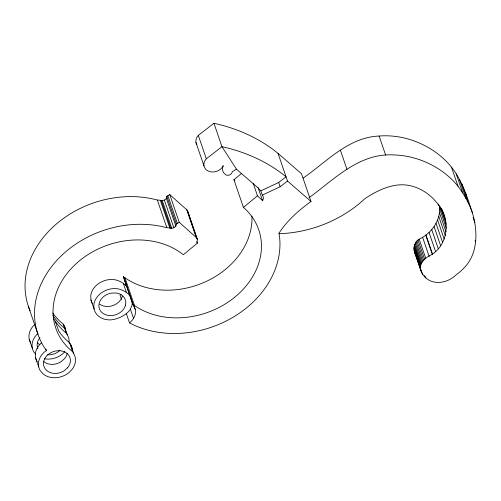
<?xml version="1.0" encoding="UTF-8"?>
<svg xmlns="http://www.w3.org/2000/svg" width="501" height="501" viewBox="0 0 501 501"><rect width="100%" height="100%" fill="white"/><g stroke="black" fill="none" stroke-linecap="round" stroke-linejoin="round"><path stroke-width="0.75" d="M46.449 350.581L44.082 347.099A95.253 76.866 -18.9 0 1 60.815 256.28A95.253 76.866 -18.9 0 1 166.413 227.623L171.711 228.187L173.841 227.811L175.864 226.139L166.382 198.459L166.827 196.367L169.745 194.595L187.412 210.376L197.381 239.584L196.899 242.728L197.375 243.135L183.335 254.758A76.384 61.642 -18.9 0 0 79.171 261.046A76.384 61.642 -18.9 0 0 69.614 349.147L72.676 351.802L73.703 353.506A18.9 15.255 -18.9 0 1 72.257 369.162L69.019 372.537A18.9 15.255 -18.9 0 1 42.861 373.733L40.224 370.627A18.9 15.255 -18.9 0 1 44.902 351.596L46.449 350.581L45.973 349.184M439.571 205.811C441.062 219.977 431.743 233.341 419.162 239.159C414.659 241.845 412.705 247.832 414.797 252.642L421.354 271.805C427.923 285.927 445.809 284.869 455.872 275.062A55.398 44.702 -18.9 0 0 466.456 265.248C478.186 250.826 477.522 229.809 472.399 212.844C467.107 196.699 461.978 179.997 451.057 166.62A110.615 89.266 -18.9 0 0 433.127 150.494C417.302 140.067 398.107 134.487 379.125 136.04C348.483 137.211 326.633 161.867 303.13 178.093M421.354 271.805C417.64 263.388 425.618 257.42 432.294 254.295C446.366 244.914 449.716 225.331 442.433 210.62M132.364 302.153L131.882 305.754L130.379 309.148A16.383 13.22 -18.9 0 1 126.34 313.62L129.508 322.876L132.803 324.573A95.234 76.847 -18.9 0 0 232.865 317.358A95.234 76.847 -18.9 0 0 279.671 237.981L279.019 233.165C287.255 220.409 298.803 210.295 310.996 201.446L301.514 173.766L278.036 153.381A173.647 140.123 -18.9 0 0 248.571 134.932L243.11 132.496A173.647 140.123 -18.9 0 0 213.952 123.277L198.302 135.376A10.283 8.298 -18.9 0 0 196.805 144.689M175.864 226.139L176.308 224.041L166.827 196.367M122.344 296.147L121.875 297.563A13.721 11.072 -18.9 0 1 99.68 304.163M64.879 351.577L62.644 353.906A18.9 15.255 -18.9 0 1 44.401 358.779M60.007 350.337L57.396 352.41A13.721 11.072 -18.9 0 1 47.601 354.771M30.104 310.839A95.253 76.866 -18.9 0 1 55.555 224.711A95.253 76.866 -18.9 0 1 156.938 199.943L162.236 200.506L164.359 200.131L166.382 198.459M124.987 281.199L132.815 304.27L134.456 305.497A76.371 61.629 -18.9 0 0 237.079 295.246A76.371 61.629 -18.9 0 0 244.87 208.666L243.417 207.414L233.942 179.74L241.582 173.421M243.417 207.414L257.458 195.797L253.249 183.397M236.447 169.144L232.276 171.68A4.108 3.313 -18.9 0 1 229.627 174.912L228.725 175.187A4.108 3.313 -18.9 0 1 226.064 174.968L223.934 173.152A10.314 8.323 -18.9 0 1 223.283 165.668A10.283 8.298 -18.9 0 1 214.203 171.912L211.322 171.937A10.283 8.298 -18.9 0 1 206.318 158.798L221.974 146.699A173.647 140.123 -18.9 0 1 286.052 176.803L278.675 182.483L260.852 190.843L257.589 187.499L236.447 169.144L221.974 146.699L213.952 123.277M260.852 190.843L262.311 195.102L280.134 186.741L287.511 181.061L278.036 153.381M309.067 197.72C334.349 179.201 359.399 152.93 393.473 154.922C409.887 155.297 426.007 160.646 439.69 169.657A110.615 89.266 -18.9 0 1 457.62 185.777C463.901 193.975 469.03 203.062 472.399 212.844M176.308 224.041L179.22 222.269L196.887 238.056M126.34 313.62C122.006 316.876 116.501 319.463 110.771 319.889A18.9 15.255 -18.9 0 1 94.063 309.011L90.95 299.917L90.719 295.891A18.9 15.255 -18.9 0 1 110.752 279.477C116.814 279.157 122.563 282.126 126.728 286.271L123.396 276.658L124.981 277.823A76.371 61.629 -18.9 0 0 207.671 280.742A76.371 61.629 -18.9 0 0 251.915 216.075M129.508 322.876A16.383 13.22 -18.9 0 0 135.345 309.668L133.203 304.965L130.035 295.709C126.027 291.256 120.008 288.288 113.865 288.57A18.9 15.255 -18.9 0 0 93.831 304.984L94.063 309.011M233.942 179.74L234.913 180.573M65.725 329.52A18.9 15.255 -18.9 0 0 64.222 325.832L63.201 324.122L60.133 321.473A76.384 61.642 -18.9 0 1 52.73 313.006M64.66 328.38L61.592 325.725A76.384 61.642 -18.9 0 1 52.949 315.423M69.082 342.59A18.9 15.255 -18.9 0 0 67.322 334.881L66.301 333.171L63.232 330.516A76.384 61.642 -18.9 0 1 55.454 321.517L53.375 318.21M72.332 349.466A18.9 15.255 -18.9 0 0 70.603 344.463L69.583 342.753L66.514 340.098A76.384 61.642 -18.9 0 1 58.736 331.098L55.317 321.373M287.511 181.061L310.996 201.446M257.458 195.797L262.587 200.682A6.789 5.473 -18.9 0 0 263.025 196.235L262.311 195.102M35.659 354.132L33.843 351.996A18.9 15.255 -18.9 0 1 37.919 333.484M444.45 216.52C439.458 202.366 427.403 190.618 412.937 186.422C396.159 181.149 378.656 189.516 364.916 198.678A109.738 88.558 -18.9 0 1 324.961 223.953L324.473 224.154A109.794 88.596 -18.9 0 1 278.925 233.71M131.356 300.011L133.009 304.614M132.815 304.27L133.203 304.965M123.396 276.658L126.922 286.622M414.797 252.642L415.417 254.001M126.534 285.927L129.69 295.051M461.985 184.049L468.541 203.212M473.113 217.421L474.879 222.582M459.398 179.364L465.961 198.528M456.16 173.753L462.724 192.916M451.501 167.221L458.058 186.378M475.092 240.298L475.593 241.776M441.475 208.31L442.99 212.731M441.45 208.56L445.489 220.352M440.366 206.819L441.124 209.03M440.291 207.251L446.097 224.204M438.356 203.976L438.863 205.448M439.703 208.879L446.266 228.036M439.44 212.662L445.996 231.819M438.732 216.357L445.295 235.52M437.598 219.939L444.162 239.096M436.052 223.365L442.608 242.528M434.091 226.615L440.655 245.778M431.749 229.658L438.306 248.822M429.031 232.464L435.594 251.627M425.975 235.007L432.538 254.17M425.731 235.132L432.294 254.295M422.606 237.267L429.163 256.431M419.162 239.159L425.718 258.322M417.978 240.023L424.541 259.18M416.932 240.994L423.495 260.151M416.03 242.064L422.587 261.221M379.125 136.04L385.689 155.204M415.279 243.223L421.842 262.38M414.69 244.457L421.253 263.62M425.468 276.539L425.969 278.011M414.271 245.753L420.834 264.91M424.259 275.437L424.767 276.915M414.026 247.093L420.589 266.256M413.958 248.471L420.514 267.634M416.45 256.049L417.208 258.259M422.255 273.001L422.756 274.473M414.064 249.867L421.98 273.164M414.34 251.264L420.903 270.421M340.404 150.187L346.961 169.351M278.675 182.483L280.134 186.741M258.096 187.568L262.587 200.682M198.302 135.376L206.318 158.798M195.954 142.459L203.97 165.875M197.381 239.584L187.412 210.376M186.504 209.149L195.979 236.823M196.874 241.682L197.375 243.135M169.745 194.595L179.22 222.269M167.873 195.728L177.348 223.408M164.359 200.131L173.841 227.811M162.236 200.506L171.711 228.187M161.309 200.613L170.785 228.293M160.401 200.538L169.883 228.212M157.364 200.068L166.839 227.748M124.981 277.823L134.456 305.497M133.886 305.397L135.345 309.668M123.371 283.528L126.49 292.622M130.379 309.148L133.548 318.398M121.505 299.504L120.033 295.195A16.383 13.22 -18.9 0 0 121.085 294.306M64.222 325.832L67.322 334.881M70.603 344.463L73.703 353.506M63.201 324.122L66.301 333.171M69.583 342.753L72.676 351.802M28.369 306.33L37.844 334.004M29.246 339.258L32.34 348.308M35.621 357.889L38.721 366.932M129.859 295.383L131.55 300.356M465.836 193.68L466.788 197.425M126.052 283.723A16.383 13.22 -18.9 0 1 125.964 285.495M92.422 303.619A18.9 15.255 -18.9 0 1 90.95 299.917M67.159 353.349A13.721 11.072 -18.9 0 1 64.479 358.785L60.677 361.991A13.721 11.072 -18.9 0 1 43.731 361.572M37.124 361.578A18.9 15.255 -18.9 0 1 41.802 342.546M37.894 348.627A13.721 11.072 -18.9 0 1 39.967 337.674M39.88 344.544A13.721 11.072 -18.9 0 1 37.356 342.947M30.743 342.947A18.9 15.255 -18.9 0 1 34.826 324.435M125.463 305.241L124.987 306.656A13.721 11.072 -18.9 0 1 109.65 315.58A13.721 11.072 -18.9 0 1 98.872 305.122A13.721 11.072 -18.9 0 1 111.065 293.141L116.088 292.985A13.721 11.072 -18.9 0 1 125.463 305.241M67.572 367.834L63.777 371.041A13.721 11.072 -18.9 0 1 46.468 370.302A13.721 11.072 -18.9 0 1 47.081 355.503A13.721 11.072 -18.9 0 1 64.566 351.915L65.9 352.641A13.721 11.072 -18.9 0 1 67.572 367.834"/></g></svg>
